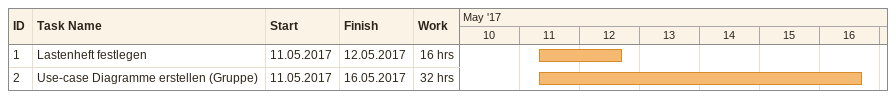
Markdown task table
| ID | Task | Start | Finish | Work (h) |
|---|---|---|---|---|
| 1 | Lastenheft festlegen | 2017-05-11 | 2017-05-12 | 16 |
| 2 | Use-case Diagramme erstellen (Gruppe) | 2017-05-11 | 2017-05-16 | 32 |
